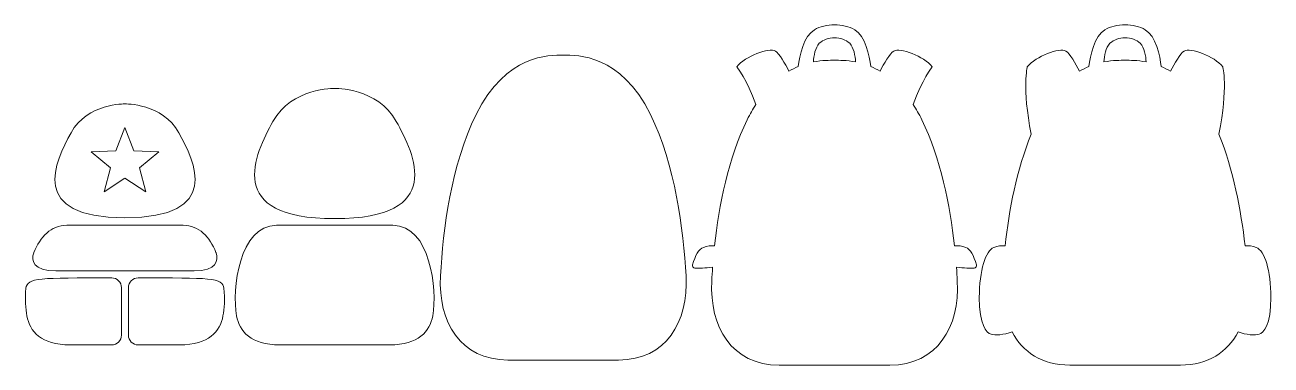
# Model space of a CAD drawing. Header units: inches. Extents: x -8.4 to 5.9, y -4 to -0.1.
import ezdxf

# ---------------------------------------------------------------- set-up
doc = ezdxf.new("R2010")
doc.units = ezdxf.units.IN
doc.header["$MEASUREMENT"] = 0
doc.layers.add('Backpack', color=7, linetype='Continuous', lineweight=0)

msp = doc.modelspace()

# ---------------------------------------------------------------- linework, layer by layer
at = {"layer": 'Backpack', "color": 1, "lineweight": 18, "true_color": 0xff0000}
for points, knots in [([(0.863, -0.051), (0.779, -0.051), (0.695, -0.07), (0.632, -0.107), (0.511, -0.177), (0.464, -0.408), (0.448, -0.528), (0.413, -0.543), (0.377, -0.561), (0.341, -0.582), (0.297, -0.497), (0.23, -0.377), (0.186, -0.351), (0.116, -0.31), (-0.161, -0.409), (-0.256, -0.531), (-0.256, -0.531), (-0.137, -0.683), (-0.039, -0.964), (-0.072, -1.016), (-0.105, -1.074), (-0.136, -1.138), (-0.354, -1.58), (-0.46, -2.119), (-0.511, -2.584), (-0.551, -2.582), (-0.598, -2.584), (-0.639, -2.601), (-0.691, -2.621), (-0.734, -2.693), (-0.763, -2.801), (-0.768, -2.819), (-0.755, -2.838), (-0.736, -2.838), (-0.689, -2.84), (-0.623, -2.839), (-0.533, -2.83), (-0.537, -2.884), (-0.541, -2.935), (-0.543, -2.985), (-0.572, -3.514), (-0.314, -3.951), (0.23, -3.951), (0.23, -3.951), (1.496, -3.951), (1.496, -3.951), (2.04, -3.951), (2.299, -3.514), (2.27, -2.985), (2.267, -2.935), (2.264, -2.884), (2.26, -2.83), (2.35, -2.839), (2.415, -2.84), (2.462, -2.838), (2.481, -2.838), (2.495, -2.819), (2.489, -2.801), (2.46, -2.693), (2.417, -2.621), (2.366, -2.601), (2.324, -2.584), (2.278, -2.582), (2.237, -2.584), (2.187, -2.119), (2.08, -1.58), (1.863, -1.138), (1.831, -1.074), (1.798, -1.016), (1.765, -0.964), (1.864, -0.683), (1.983, -0.531), (1.983, -0.531), (1.888, -0.409), (1.61, -0.31), (1.541, -0.351), (1.497, -0.377), (1.429, -0.497), (1.385, -0.582), (1.349, -0.561), (1.313, -0.543), (1.278, -0.528), (1.262, -0.408), (1.215, -0.177), (1.095, -0.107), (1.031, -0.07), (0.947, -0.051), (0.863, -0.051)], [0, 0, 0, 0, 1, 1, 1, 2, 2, 2, 3, 3, 3, 4, 4, 4, 5, 5, 5, 6, 6, 6, 7, 7, 7, 8, 8, 8, 9, 9, 9, 10, 10, 10, 11, 11, 11, 12, 12, 12, 13, 13, 13, 14, 14, 14, 15, 15, 15, 16, 16, 16, 17, 17, 17, 18, 18, 18, 19, 19, 19, 20, 20, 20, 21, 21, 21, 22, 22, 22, 23, 23, 23, 24, 24, 24, 25, 25, 25, 26, 26, 26, 27, 27, 27, 28, 28, 28, 29, 29, 29, 29]), ([(0.863, -0.457), (0.811, -0.457), (0.725, -0.455), (0.621, -0.476), (0.626, -0.405), (0.642, -0.31), (0.689, -0.262), (0.731, -0.221), (0.797, -0.2), (0.863, -0.2), (0.929, -0.2), (0.995, -0.221), (1.037, -0.262), (1.085, -0.31), (1.1, -0.405), (1.105, -0.476), (1.001, -0.455), (0.915, -0.457), (0.863, -0.457)], [0, 0, 0, 0, 1, 1, 1, 2, 2, 2, 3, 3, 3, 4, 4, 4, 5, 5, 5, 6, 6, 6, 6])]:
    msp.add_open_spline(points, degree=3, knots=knots, dxfattribs=at)
at = {"layer": 'Backpack', "color": 30, "lineweight": 18, "true_color": 0xff6400}
for points, knots in [([(5.694, -2.601), (5.653, -2.584), (5.606, -2.582), (5.566, -2.584), (5.521, -2.176), (5.434, -1.711), (5.267, -1.305), (5.375, -0.763), (5.311, -0.531), (5.311, -0.531), (5.216, -0.409), (4.939, -0.31), (4.869, -0.351), (4.825, -0.377), (4.758, -0.497), (4.714, -0.582), (4.678, -0.561), (4.642, -0.543), (4.607, -0.528), (4.591, -0.408), (4.544, -0.177), (4.423, -0.107), (4.36, -0.07), (4.276, -0.051), (4.192, -0.051), (4.108, -0.051), (4.024, -0.07), (3.96, -0.107), (3.84, -0.177), (3.793, -0.408), (3.777, -0.528), (3.742, -0.543), (3.706, -0.561), (3.67, -0.582), (3.626, -0.497), (3.558, -0.377), (3.514, -0.351), (3.445, -0.31), (3.167, -0.409), (3.072, -0.531), (3.072, -0.531), (3.009, -0.763), (3.117, -1.305), (2.949, -1.711), (2.862, -2.176), (2.818, -2.584), (2.777, -2.582), (2.731, -2.584), (2.689, -2.601), (2.591, -2.639), (2.524, -2.867), (2.521, -3.176), (2.519, -3.486), (2.605, -3.584), (2.656, -3.598), (2.696, -3.61), (2.808, -3.606), (2.897, -3.57), (3.019, -3.8), (3.24, -3.951), (3.559, -3.951), (3.559, -3.951), (4.825, -3.951), (4.825, -3.951), (5.144, -3.951), (5.365, -3.8), (5.487, -3.57), (5.576, -3.606), (5.687, -3.61), (5.728, -3.598), (5.778, -3.584), (5.865, -3.486), (5.862, -3.176), (5.86, -2.867), (5.793, -2.639), (5.694, -2.601)], [0, 0, 0, 0, 1, 1, 1, 2, 2, 2, 3, 3, 3, 4, 4, 4, 5, 5, 5, 6, 6, 6, 7, 7, 7, 8, 8, 8, 9, 9, 9, 10, 10, 10, 11, 11, 11, 12, 12, 12, 13, 13, 13, 14, 14, 14, 15, 15, 15, 16, 16, 16, 17, 17, 17, 18, 18, 18, 19, 19, 19, 20, 20, 20, 21, 21, 21, 22, 22, 22, 23, 23, 23, 24, 24, 24, 25, 25, 25, 25]), ([(4.192, -0.457), (4.14, -0.457), (4.054, -0.455), (3.95, -0.476), (3.955, -0.405), (3.97, -0.31), (4.018, -0.262), (4.06, -0.221), (4.126, -0.2), (4.192, -0.2), (4.258, -0.2), (4.324, -0.221), (4.366, -0.262), (4.413, -0.31), (4.429, -0.405), (4.434, -0.476), (4.33, -0.455), (4.244, -0.457), (4.192, -0.457)], [0, 0, 0, 0, 1, 1, 1, 2, 2, 2, 3, 3, 3, 4, 4, 4, 5, 5, 5, 6, 6, 6, 6])]:
    msp.add_open_spline(points, degree=3, knots=knots, dxfattribs=at)
at = {"layer": 'Backpack', "color": 98, "lineweight": 18, "true_color": 0x006400}
msp.add_open_spline([(-2.244, -0.399), (-2.406, -0.399), (-2.9, -0.382), (-3.244, -1.08), (-3.528, -1.657), (-3.622, -2.399), (-3.651, -2.928), (-3.68, -3.457), (-3.421, -3.893), (-2.878, -3.893), (-2.878, -3.893), (-1.611, -3.893), (-1.611, -3.893), (-1.067, -3.893), (-0.809, -3.457), (-0.838, -2.928), (-0.867, -2.399), (-0.961, -1.657), (-1.245, -1.08), (-1.589, -0.382), (-2.082, -0.399), (-2.244, -0.399)], degree=3, knots=[0, 0, 0, 0, 1, 1, 1, 2, 2, 2, 3, 3, 3, 4, 4, 4, 5, 5, 5, 6, 6, 6, 7, 7, 7, 7], dxfattribs=at)
at = {"layer": 'Backpack', "color": 5, "lineweight": 18, "true_color": 0x0000ff}
for points, knots in [([(-5.57, -1.157), (-5.356, -0.768), (-4.863, -0.779), (-4.863, -0.779), (-4.863, -0.779), (-4.371, -0.768), (-4.157, -1.157), (-3.949, -1.536), (-3.586, -2.272), (-4.863, -2.272), (-6.141, -2.272), (-5.778, -1.536), (-5.57, -1.157)], [0, 0, 0, 0, 1, 1, 1, 2, 2, 2, 3, 3, 3, 4, 4, 4, 4]), ([(-4.197, -2.348), (-4.197, -2.348), (-5.53, -2.348), (-5.53, -2.348), (-5.958, -2.348), (-6.042, -3.085), (-5.987, -3.386), (-5.954, -3.566), (-5.825, -3.719), (-5.491, -3.719), (-5.491, -3.719), (-4.236, -3.719), (-4.236, -3.719), (-3.902, -3.719), (-3.773, -3.566), (-3.74, -3.386), (-3.684, -3.085), (-3.768, -2.348), (-4.197, -2.348)], [0, 0, 0, 0, 1, 1, 1, 2, 2, 2, 3, 3, 3, 4, 4, 4, 5, 5, 5, 6, 6, 6, 6])]:
    msp.add_open_spline(points, degree=3, knots=knots, dxfattribs=at)
at = {"layer": 'Backpack', "color": 18, "lineweight": 18, "true_color": 0x000000}
for points, knots in [([(-7.266, -2.262), (-6.149, -2.262), (-6.467, -1.619), (-6.648, -1.287), (-6.835, -0.947), (-7.266, -0.957), (-7.266, -0.957), (-7.266, -0.957), (-7.697, -0.947), (-7.884, -1.287), (-8.066, -1.619), (-8.383, -2.262), (-7.266, -2.262)], [0, 0, 0, 0, 1, 1, 1, 2, 2, 2, 3, 3, 3, 4, 4, 4, 4]), ([(-7.369, -1.494), (-7.369, -1.494), (-7.266, -1.226), (-7.266, -1.226), (-7.266, -1.226), (-7.164, -1.494), (-7.164, -1.494), (-7.164, -1.494), (-6.877, -1.508), (-6.877, -1.508), (-6.877, -1.508), (-7.101, -1.688), (-7.101, -1.688), (-7.101, -1.688), (-7.026, -1.965), (-7.026, -1.965), (-7.026, -1.965), (-7.266, -1.809), (-7.266, -1.809), (-7.266, -1.809), (-7.506, -1.965), (-7.506, -1.965), (-7.506, -1.965), (-7.432, -1.688), (-7.432, -1.688), (-7.432, -1.688), (-7.655, -1.508), (-7.655, -1.508), (-7.655, -1.508), (-7.369, -1.494), (-7.369, -1.494)], [0, 0, 0, 0, 1, 1, 1, 2, 2, 2, 3, 3, 3, 4, 4, 4, 5, 5, 5, 6, 6, 6, 7, 7, 7, 8, 8, 8, 9, 9, 9, 10, 10, 10, 10]), ([(-6.475, -2.871), (-6.475, -2.871), (-8.057, -2.871), (-8.057, -2.871), (-8.318, -2.871), (-8.342, -2.75), (-8.311, -2.664), (-8.31, -2.663), (-8.31, -2.662), (-8.31, -2.66), (-8.236, -2.482), (-8.116, -2.348), (-7.933, -2.348), (-7.933, -2.348), (-6.599, -2.348), (-6.599, -2.348), (-6.416, -2.348), (-6.296, -2.482), (-6.223, -2.66), (-6.222, -2.662), (-6.222, -2.663), (-6.222, -2.664), (-6.191, -2.75), (-6.215, -2.871), (-6.475, -2.871)], [0, 0, 0, 0, 1, 1, 1, 2, 2, 2, 3, 3, 3, 4, 4, 4, 5, 5, 5, 6, 6, 6, 7, 7, 7, 8, 8, 8, 8]), ([(-7.306, -3.063), (-7.306, -3.063), (-7.306, -3.607), (-7.306, -3.607), (-7.306, -3.669), (-7.356, -3.719), (-7.418, -3.719), (-7.418, -3.719), (-7.893, -3.719), (-7.893, -3.719), (-8.228, -3.719), (-8.357, -3.566), (-8.39, -3.386), (-8.405, -3.305), (-8.412, -3.192), (-8.4, -3.07), (-8.388, -2.948), (-8.241, -2.951), (-7.418, -2.951), (-7.356, -2.951), (-7.306, -3.001), (-7.306, -3.063)], [0, 0, 0, 0, 1, 1, 1, 2, 2, 2, 3, 3, 3, 4, 4, 4, 5, 5, 5, 6, 6, 6, 7, 7, 7, 7]), ([(-6.143, -3.386), (-6.176, -3.566), (-6.304, -3.719), (-6.639, -3.719), (-6.639, -3.719), (-7.114, -3.719), (-7.114, -3.719), (-7.176, -3.719), (-7.227, -3.669), (-7.227, -3.607), (-7.227, -3.607), (-7.227, -3.063), (-7.227, -3.063), (-7.227, -3.001), (-7.176, -2.951), (-7.115, -2.951), (-6.292, -2.951), (-6.144, -2.948), (-6.132, -3.07), (-6.12, -3.192), (-6.128, -3.305), (-6.143, -3.386)], [0, 0, 0, 0, 1, 1, 1, 2, 2, 2, 3, 3, 3, 4, 4, 4, 5, 5, 5, 6, 6, 6, 7, 7, 7, 7])]:
    msp.add_open_spline(points, degree=3, knots=knots, dxfattribs=at)

doc.saveas('drawing.dxf')
